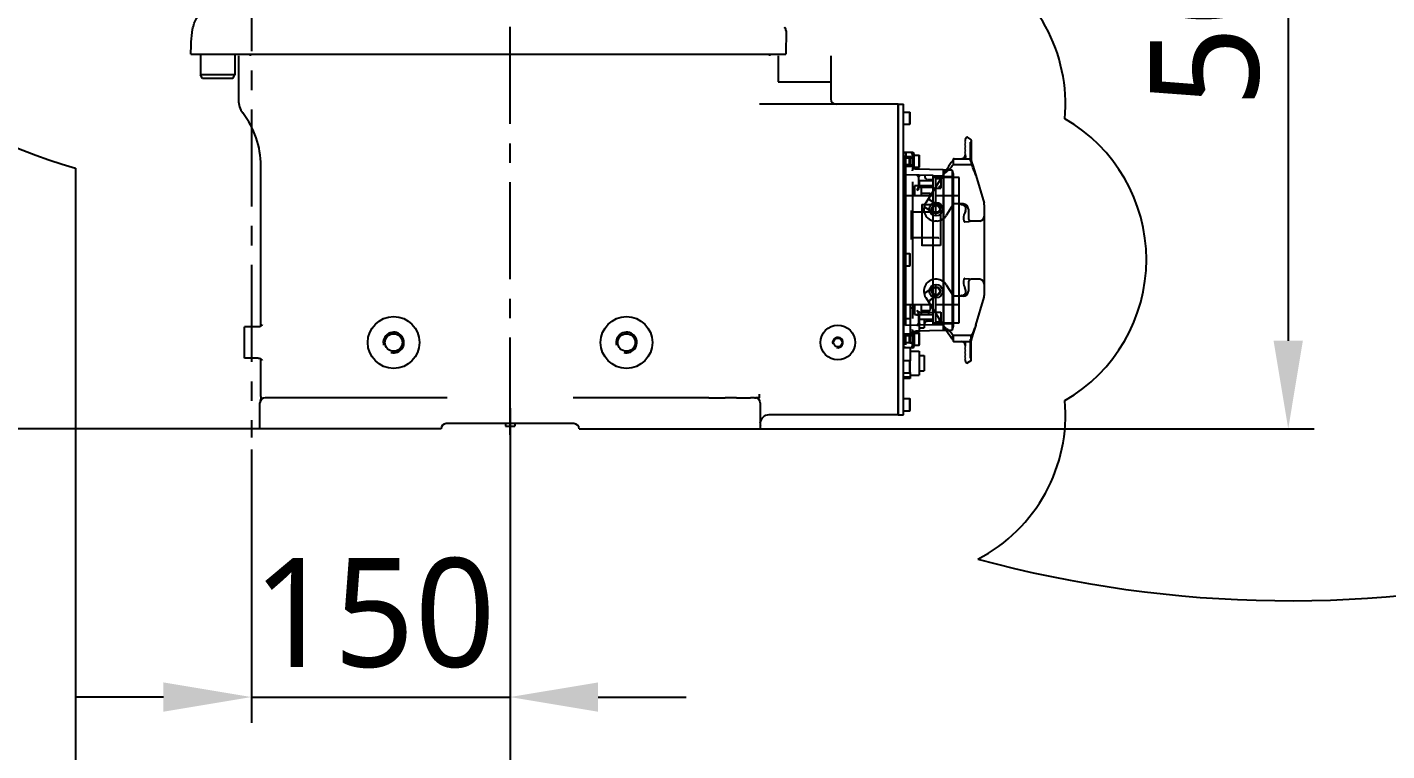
# Model space of a CAD drawing. Header units: millimetres. Extents: x 5828 to 6704, y 123 to 421.
# Drawn here: x 6617.15 to 6643.42, y 307.99 to 321.96 of the extents above; entities that cross this region are included whole.
import ezdxf

# ---------------------------------------------------------------- set-up
doc = ezdxf.new("R2010")
doc.units = ezdxf.units.MM
doc.linetypes.add('BANKLINE1', pattern=[5.5, 4, -1.5])
doc.linetypes.add('CENTER', pattern=[0.6, 0.375, -0.075, 0.075, -0.075])
doc.layers.add('00_COMPONENTS', color=7, linetype='BANKLINE1')
doc.layers.add('外形图', color=7, linetype='Continuous')
doc.styles.add('微软雅黑', font='msyh.ttc', dxfattribs={"height": 2.1})
doc.dimstyles.new('尺寸标注_1_20比例', dxfattribs={"dimtxt": 2.1, "dimasz": 1.7, "dimexe": 0.5, "dimexo": 0.4, "dimgap": 0.5, "dimtad": 1, "dimdec": 1, "dimlfac": 20, "dimdsep": 46, "dimtxsty": '微软雅黑', "dimcen": 0.09, "dimadec": 0, "dimazin": 0, "dimtp": 0.01, "dimtm": 0.01, "dimtfac": 1, "dimtdec": 1, "dimtofl": 0, "dimtmove": 0, "dimatfit": 3, "dimfxl": 1, "dimtolj": 1, "dimarcsym": 0})

# ---------------------------------------------------------------- blocks, each defined once
blk = doc.blocks.new('*D1337')
at = {"layer": 'Defpoints', "color": 0}
for p in [(6631.218, 330.874), (6630.913, 314.208), (6641.52, 314.208)]:
    blk.add_point(p, dxfattribs=at)
at = {"layer": '外形图', "color": 0, "linetype": 'Continuous', "lineweight": -2}
for p, q in [((6631.618, 330.874), (6642.02, 330.874)), ((6641.52, 329.174), (6641.52, 315.908)), ((6631.313, 314.208), (6642.02, 314.208))]:
    blk.add_line(p, q, dxfattribs=at)
at = {"layer": '外形图', "color": 0}
for points in [[(6641.803, 329.174), (6641.237, 329.174), (6641.52, 330.874)], [(6641.237, 315.908), (6641.803, 315.908), (6641.52, 314.208)]]:
    blk.add_solid(points, dxfattribs=at)
at = {"layer": '外形图', "color": 0, "insert": (6638.848, 322.763), "char_height": 2.1, "attachment_point": 2, "rotation": 90, "style": '微软雅黑'}
blk.add_mtext('\\A1;\\A1;500', dxfattribs=at)
blk = doc.blocks.new('*D1341')
at = {"layer": 'Defpoints', "color": 0}
for p in [(6626.482, 314.261), (6621.482, 314.208), (6626.482, 309.027)]:
    blk.add_point(p, dxfattribs=at)
at = {"layer": '外形图', "color": 0, "linetype": 'Continuous', "lineweight": -2}
for p, q in [((6621.482, 313.808), (6621.482, 308.527)), ((6626.482, 313.861), (6626.482, 308.527)), ((6619.782, 309.027), (6618.082, 309.027)), ((6621.482, 309.027), (6626.482, 309.027)), ((6628.182, 309.027), (6629.882, 309.027))]:
    blk.add_line(p, q, dxfattribs=at)
at = {"layer": '外形图', "color": 0}
for points in [[(6619.782, 308.744), (6619.782, 309.31), (6621.482, 309.027)], [(6628.182, 309.31), (6628.182, 308.744), (6626.482, 309.027)]]:
    blk.add_solid(points, dxfattribs=at)
at = {"layer": '外形图', "color": 0, "insert": (6623.855, 311.71), "char_height": 2.1, "attachment_point": 2, "style": '微软雅黑'}
blk.add_mtext('\\A1;\\A1;150', dxfattribs=at)
blk = doc.blocks.new('*D1345')
at = {"layer": '00_COMPONENTS', "color": 0, "linetype": 'ByBlock', "lineweight": -2, "ltscale": 20}
for p, q in [((6577.981, 330.474), (6577.981, 281.709)), ((6626.482, 314.609), (6626.482, 281.709)), ((6624.782, 282.209), (6579.681, 282.209))]:
    blk.add_line(p, q, dxfattribs=at)
at = {"layer": '00_COMPONENTS', "color": 0}
for points in [[(6579.681, 282.493), (6579.681, 281.926), (6577.981, 282.209)], [(6624.782, 281.926), (6624.782, 282.493), (6626.482, 282.209)]]:
    blk.add_solid(points, dxfattribs=at)
at = {"layer": 'Defpoints', "color": 0}
for p in [(6577.981, 330.874), (6626.482, 315.009), (6577.981, 282.209)]:
    blk.add_point(p, dxfattribs=at)
at = {"layer": '00_COMPONENTS', "color": 0, "insert": (6602.231, 283.801), "char_height": 2.1, "attachment_point": 5, "style": '微软雅黑'}
blk.add_mtext('\\A1;\\A1;1455', dxfattribs=at)
blk = doc.blocks.new('*D1346')
at = {"layer": '00_COMPONENTS', "color": 0, "linetype": 'ByBlock', "lineweight": -2, "ltscale": 20}
for p, q in [((6621.249, 314.208), (6566.968, 314.208)), ((6567.468, 312.508), (6567.468, 289.447)), ((6617.202, 287.747), (6566.968, 287.747))]:
    blk.add_line(p, q, dxfattribs=at)
at = {"layer": '00_COMPONENTS', "color": 0}
for points in [[(6567.752, 312.508), (6567.185, 312.508), (6567.468, 314.208)], [(6567.185, 289.447), (6567.752, 289.447), (6567.468, 287.747)]]:
    blk.add_solid(points, dxfattribs=at)
at = {"layer": 'Defpoints', "color": 0}
for p in [(6621.649, 314.208), (6567.468, 287.747), (6617.602, 287.747)]:
    blk.add_point(p, dxfattribs=at)
at = {"layer": '00_COMPONENTS', "color": 0, "insert": (6565.883, 300.977), "char_height": 2.1, "attachment_point": 5, "rotation": 90, "style": '微软雅黑'}
blk.add_mtext('\\A1;\\A1;793.8', dxfattribs=at)
blk = doc.blocks.new('*D1347')
at = {"layer": '00_COMPONENTS', "color": 0, "linetype": 'ByBlock', "lineweight": -2, "ltscale": 20}
for p, q in [((6621.082, 374.376), (6566.968, 374.376)), ((6567.468, 315.908), (6567.468, 372.676)), ((6622.415, 314.208), (6566.968, 314.208))]:
    blk.add_line(p, q, dxfattribs=at)
at = {"layer": '00_COMPONENTS', "color": 0}
for points in [[(6567.752, 372.676), (6567.185, 372.676), (6567.468, 374.376)], [(6567.185, 315.908), (6567.752, 315.908), (6567.468, 314.208)]]:
    blk.add_solid(points, dxfattribs=at)
at = {"layer": 'Defpoints', "color": 0}
for p in [(6567.468, 374.376), (6621.482, 374.376), (6622.815, 314.208)]:
    blk.add_point(p, dxfattribs=at)
at = {"layer": '00_COMPONENTS', "color": 0, "insert": (6565.877, 344.292), "char_height": 2.1, "attachment_point": 5, "rotation": 90, "style": '微软雅黑'}
blk.add_mtext('\\A1;\\A1;1805', dxfattribs=at)

msp = doc.modelspace()

# ---------------------------------------------------------------- linework, layer by layer
at = {"layer": '00_COMPONENTS', "linetype": 'ByBlock', "ltscale": 20}
for p, q in [((6618.0838, 319.2414), (6618.0838, 287.7516)), ((6635.6453, 318.4259), (6635.6453, 316.8894))]:
    msp.add_line(p, q, dxfattribs=at)
for centre, radius, start, end in [((6621.4819, 330.8743), 43.5013, 9, 259), ((6621.4819, 330.8743), 12.1191, 96.25982, 253.7161), ((6641.5649, 334.0552), 23.168, 254.87288, 9), ((6634.0819, 320.4743), 3.1333, 354.85283, 62.3997), ((6635.6453, 317.4743), 3.1333, 299.80379, 60.19621), ((6634.0819, 314.4743), 3.1333, 297.29879, 5.14717)]:
    msp.add_arc(centre, radius, start, end, dxfattribs=at)
at = {"layer": '外形图', "linetype": 'CENTER', "ltscale": 5}
for p, q in [((6621.4819, 353.3743), (6621.4819, 314.041)), ((6626.4819, 314.0943), (6626.4819, 329.9038))]:
    msp.add_line(p, q, dxfattribs=at)
at = {"layer": '外形图', "linetype": 'Continuous'}
for p, q in [((6631.8148, 321.8965), (6631.8124, 321.441)), ((6620.3153, 321.441), (6631.8124, 321.441)), ((6620.4986, 321.441), (6620.4986, 321.041)), ((6621.1653, 321.441), (6621.1653, 321.041)), ((6621.2319, 321.4077), (6621.2319, 320.5529)), ((6621.4653, 321.4077), (6621.4653, 321.441)), ((6631.4986, 321.4077), (6631.4986, 321.441)), ((6631.6624, 321.4077), (6631.6624, 320.9077)), ((6632.6805, 321.4077), (6632.6805, 320.9077)), ((6621.1653, 321.041), (6620.4986, 321.041)), ((6620.5371, 320.9743), (6620.4986, 321.041)), ((6621.1268, 320.9743), (6620.5371, 320.9743)), ((6621.1268, 320.9743), (6621.1653, 321.041)), ((6631.6624, 320.9077), (6632.6805, 320.9077)), ((6632.6819, 320.9077), (6632.6819, 320.5743)), ((6633.9819, 320.4743), (6631.302, 320.4743)), ((6633.9819, 320.4743), (6634.0819, 320.4743)), ((6633.9819, 320.4743), (6633.9819, 314.4743)), ((6633.9819, 314.4743), (6633.9819, 320.4743)), ((6634.0819, 314.4743), (6634.0819, 320.4743)), ((6634.0819, 320.3243), (6634.2103, 320.3243)), ((6634.2103, 320.3243), (6634.2153, 320.3193)), ((6634.2103, 320.091), (6634.2103, 320.3243)), ((6634.2153, 320.096), (6634.2153, 320.3193)), ((6634.0819, 320.091), (6634.2103, 320.091)), ((6634.2103, 320.091), (6634.2153, 320.096)), ((6635.285, 319.768), (6635.2722, 319.754)), ((6635.3005, 319.8315), (6635.2783, 319.7961)), ((6635.2783, 319.7961), (6635.2783, 319.7741)), ((6635.285, 319.768), (6635.2783, 319.7741)), ((6635.3872, 319.797), (6635.3234, 319.8368)), ((6635.395, 319.7828), (6635.395, 319.306)), ((6634.0819, 319.541), (6634.1319, 319.541)), ((6634.1253, 319.5407), (6634.0819, 319.5407)), ((6634.0819, 319.5407), (6634.0819, 315.7747)), ((6634.2586, 319.541), (6634.1253, 319.541)), ((6634.1319, 319.541), (6634.1319, 319.441)), ((6634.2586, 319.5077), (6634.2586, 319.2034)), ((6634.2919, 319.232), (6634.2919, 319.5077)), ((6635.285, 319.7423), (6635.2722, 319.754)), ((6635.285, 319.7423), (6635.2722, 319.7284)), ((6635.285, 319.7166), (6635.2722, 319.7284)), ((6635.285, 319.7166), (6635.2722, 319.7027)), ((6635.285, 319.691), (6635.2722, 319.7027)), ((6635.285, 319.691), (6635.2722, 319.677)), ((6635.285, 319.6653), (6635.2722, 319.677)), ((6635.285, 319.6653), (6635.2722, 319.6514)), ((6635.285, 319.6396), (6635.2722, 319.6514)), ((6635.285, 319.6396), (6635.2722, 319.6257)), ((6635.285, 319.614), (6635.2722, 319.6257)), ((6635.285, 319.614), (6635.2722, 319.6)), ((6635.285, 319.5883), (6635.2722, 319.6)), ((6635.285, 319.5883), (6635.2722, 319.5744)), ((6635.285, 319.5626), (6635.2722, 319.5744)), ((6635.285, 319.5626), (6635.2722, 319.5487)), ((6635.285, 319.537), (6635.2722, 319.5487)), ((6635.285, 319.537), (6635.2722, 319.523)), ((6635.285, 319.5113), (6635.2722, 319.523)), ((6635.285, 319.5113), (6635.2783, 319.504)), ((6635.2783, 319.504), (6635.2783, 319.4893)), ((6635.3753, 319.746), (6635.395, 319.746)), ((6635.3753, 319.746), (6635.3753, 319.3793)), ((6621.6653, 316.1925), (6621.6653, 319.2867)), ((6634.1919, 319.4443), (6634.0819, 319.4443)), ((6634.0819, 319.441), (6634.2586, 319.441)), ((6634.0819, 319.3077), (6634.2586, 319.3077)), ((6634.1919, 319.3043), (6634.0819, 319.3043)), ((6634.1253, 319.4843), (6634.1253, 319.2643)), ((6634.1319, 319.466), (6634.2286, 319.466)), ((6634.1319, 318.7127), (6634.1319, 319.3077)), ((6634.1319, 319.2827), (6634.2286, 319.2827)), ((6634.1919, 319.4443), (6634.1919, 319.3043)), ((6634.1986, 319.436), (6634.1919, 319.436)), ((6634.1986, 319.3127), (6634.1919, 319.3127)), ((6634.1986, 319.436), (6634.2103, 319.446)), ((6634.1986, 319.436), (6634.1986, 319.3127)), ((6634.1986, 319.3127), (6634.2103, 319.3027)), ((6634.2103, 319.4493), (6634.2586, 319.4493)), ((6634.2103, 319.4493), (6634.2103, 319.2993)), ((6634.2103, 319.2993), (6634.2586, 319.2993)), ((6634.2286, 319.466), (6634.2319, 319.4627)), ((6634.2286, 319.441), (6634.2286, 319.466)), ((6634.2286, 319.3077), (6634.2286, 319.2827)), ((6634.2286, 319.2827), (6634.2319, 319.286)), ((6634.2319, 319.441), (6634.2319, 319.4627)), ((6634.2319, 319.3077), (6634.2319, 319.286)), ((6634.2586, 319.491), (6634.3869, 319.491)), ((6634.2586, 319.2577), (6634.2586, 319.491)), ((6634.2586, 319.2577), (6634.3869, 319.2577)), ((6634.3869, 319.491), (6634.3919, 319.486)), ((6634.3869, 319.2577), (6634.3869, 319.491)), ((6634.3869, 319.2577), (6634.3919, 319.2627)), ((6634.3919, 319.2627), (6634.3919, 319.486)), ((6635.0188, 319.363), (6635.0086, 319.3479)), ((6635.045, 319.4061), (6635.045, 319.306)), ((6635.395, 319.306), (6635.045, 319.306)), ((6635.0616, 319.4227), (6635.3784, 319.4227)), ((6635.2143, 319.4227), (6635.2117, 319.4227)), ((6635.2783, 319.4893), (6635.278, 319.4847)), ((6635.2783, 319.4893), (6635.2783, 319.4227)), ((6635.3753, 319.3793), (6635.395, 319.3793)), ((6635.4, 319.3923), (6635.3977, 319.4001)), ((6635.4199, 319.3251), (6635.4, 319.3923)), ((6635.43, 319.2913), (6635.4199, 319.3251)), ((6635.4796, 319.1275), (6635.43, 319.2913)), ((6634.1253, 319.041), (6634.0819, 319.041)), ((6634.6603, 319.0977), (6634.1253, 319.1117)), ((6634.1253, 319.1117), (6634.1253, 316.2037)), ((6634.2593, 319.1885), (6634.2586, 319.2034)), ((6634.8503, 319.2093), (6634.3235, 319.2231)), ((6634.3492, 319.1052), (6634.3428, 319.106)), ((6634.3714, 319.0882), (6634.3671, 319.0945)), ((6634.3742, 319.0808), (6634.3714, 319.0882)), ((6634.3753, 319.0727), (6634.3742, 319.0808)), ((6634.3753, 319.0724), (6634.3753, 318.8814)), ((6634.3753, 318.9993), (6634.3919, 318.9993)), ((6634.6603, 318.9993), (6634.3919, 318.9993)), ((6634.3919, 318.8993), (6634.3919, 318.9993)), ((6634.4969, 319.1019), (6634.4969, 319.0773)), ((6634.8565, 319.121), (6634.514, 318.573)), ((6634.5456, 319.0273), (6634.6603, 319.0243)), ((6634.6603, 319.0943), (6634.8503, 319.0977)), ((6634.6603, 319.0627), (6634.6603, 319.0977)), ((6635.1603, 319.0627), (6634.6603, 319.0627)), ((6634.6603, 318.7127), (6634.6603, 319.0627)), ((6634.7003, 319.0627), (6634.7003, 318.3115)), ((6634.7003, 319.041), (6634.8086, 319.041)), ((6634.8086, 319.041), (6634.8086, 318.8577)), ((6634.8503, 319.2093), (6634.8503, 316.106)), ((6634.8586, 319.166), (6634.8503, 319.166)), ((6634.8586, 319.1227), (6634.8503, 319.1227)), ((6634.8815, 319.1594), (6634.8565, 319.121)), ((6634.8565, 319.121), (6634.8706, 319.1122)), ((6635.0283, 319.2043), (6634.8586, 319.2043)), ((6634.8586, 319.2043), (6634.8586, 316.111)), ((6635.0283, 319.0743), (6634.8586, 319.0743)), ((6634.8991, 319.1862), (6634.8815, 319.1594)), ((6634.9162, 319.2119), (6634.8991, 319.1862)), ((6634.9328, 319.2365), (6634.9162, 319.2119)), ((6635.0283, 319.2043), (6635.0283, 316.111)), ((6635.0453, 319.1393), (6635.0453, 316.176)), ((6635.1603, 316.2527), (6635.1603, 319.0627)), ((6635.4815, 319.121), (6635.4655, 319.1162)), ((6635.4815, 319.121), (6635.4796, 319.1275)), ((6635.4815, 319.1209), (6635.4858, 319.106)), ((6635.4858, 319.106), (6635.6414, 318.5634)), ((6634.2586, 318.9748), (6634.2586, 316.3405)), ((6634.6603, 318.8993), (6634.3003, 318.8993)), ((6634.3003, 318.8993), (6634.3003, 318.7127)), ((6634.3764, 318.8759), (6634.3753, 318.8815)), ((6634.3915, 318.8672), (6634.3833, 318.8696)), ((6634.6603, 318.8602), (6634.3915, 318.8672)), ((6634.4236, 318.8993), (6634.4236, 318.7127)), ((6634.4236, 318.7593), (6634.6003, 318.7593)), ((6634.6003, 318.7127), (6634.6003, 318.7593)), ((6634.7003, 318.8577), (6634.8086, 318.8577)), ((6634.7719, 318.8946), (6634.8086, 318.8946)), ((6634.7719, 318.8946), (6634.7719, 318.8758)), ((6634.8086, 318.8758), (6634.7719, 318.8758)), ((6634.0819, 318.7127), (6634.6603, 318.7127)), ((6634.4363, 318.5393), (6634.4363, 317.7427)), ((6634.7986, 318.534), (6634.4363, 318.534)), ((6634.6669, 318.3773), (6634.4826, 318.4924)), ((6634.5768, 318.6733), (6634.5874, 318.6274)), ((6634.757, 318.5214), (6634.5874, 318.6274)), ((6634.6603, 316.6027), (6634.6603, 318.7127)), ((6634.7003, 318.7118), (6635.1603, 318.7118)), ((6634.7986, 318.534), (6634.7986, 317.748)), ((6635.0496, 318.5493), (6634.9098, 318.3257)), ((6635.0471, 318.5541), (6635.0489, 318.5506)), ((6635.0496, 318.5493), (6635.0489, 318.5507)), ((6635.2386, 318.5493), (6635.0496, 318.5493)), ((6635.1951, 318.5493), (6635.1952, 318.5334)), ((6635.2085, 318.5334), (6635.1952, 318.5334)), ((6635.6453, 318.5358), (6635.6453, 318.316)), ((6634.1253, 318.357), (6634.1253, 318.2928)), ((6634.2386, 317.861), (6634.2386, 318.421)), ((6634.7619, 318.3893), (6634.2386, 318.3893)), ((6634.7356, 318.2172), (6634.6883, 318.2172)), ((6635.2535, 318.2194), (6635.2545, 318.2158)), ((6635.2538, 318.2194), (6635.2542, 318.2162)), ((6635.2842, 318.4149), (6635.2672, 318.3785)), ((6635.2728, 318.2036), (6635.3511, 318.2142)), ((6635.3386, 318.4493), (6635.3386, 318.2827)), ((6635.5607, 318.2172), (6635.3926, 318.2172)), ((6634.1253, 318.001), (6634.1253, 317.9156)), ((6634.7619, 317.8927), (6634.2386, 317.8927)), ((6634.7986, 317.748), (6634.4363, 317.748)), ((6634.0819, 317.591), (6634.2103, 317.591)), ((6634.2103, 317.591), (6634.2153, 317.586)), ((6634.2103, 317.3577), (6634.2103, 317.591)), ((6634.2153, 317.3627), (6634.2153, 317.586)), ((6634.0819, 317.3577), (6634.2103, 317.3577)), ((6634.2103, 317.3577), (6634.2153, 317.3627)), ((6634.6669, 316.9381), (6634.4826, 316.8229)), ((6634.7356, 317.0981), (6634.6883, 317.0981)), ((6634.6887, 317.0933), (6634.6885, 317.0969)), ((6634.6891, 317.0815), (6634.6889, 317.0879)), ((6634.7003, 317.0038), (6634.7003, 316.2527)), ((6634.7352, 317.0933), (6634.7355, 317.0969)), ((6634.7355, 317.0969), (6634.7356, 317.0981)), ((6634.9098, 316.9897), (6635.0496, 316.766)), ((6635.2545, 317.0995), (6635.2535, 317.0959)), ((6635.2538, 317.0959), (6635.2542, 317.0991)), ((6635.2842, 316.9004), (6635.2672, 316.9369)), ((6635.2728, 317.1117), (6635.3511, 317.1012)), ((6635.3386, 317.0327), (6635.3386, 316.866)), ((6635.5607, 317.0981), (6635.3926, 317.0981)), ((6635.5598, 317.0879), (6635.5594, 317.0815)), ((6635.6453, 316.9993), (6635.6453, 316.7795)), ((6634.514, 316.7424), (6634.8565, 316.1944)), ((6634.5874, 316.6879), (6634.5768, 316.642)), ((6634.757, 316.7939), (6634.5874, 316.6879)), ((6635.0489, 316.7647), (6635.0471, 316.7613)), ((6635.0489, 316.7647), (6635.0496, 316.766)), ((6635.2386, 316.766), (6635.0496, 316.766)), ((6635.1952, 316.782), (6635.1951, 316.766)), ((6635.2085, 316.782), (6635.1952, 316.782)), ((6635.4858, 316.2093), (6635.6414, 316.752)), ((6634.6603, 316.6027), (6634.0819, 316.6027)), ((6634.2153, 316.6027), (6634.2153, 316.012)), ((6634.2153, 316.541), (6634.3003, 316.541)), ((6634.3003, 316.6027), (6634.3003, 316.416)), ((6634.3003, 316.416), (6634.6603, 316.416)), ((6634.3336, 316.416), (6634.3336, 316.4027)), ((6634.3919, 316.4027), (6634.3336, 316.4027)), ((6634.3568, 316.4027), (6634.3568, 316.416)), ((6634.3753, 316.4315), (6634.3774, 316.4397)), ((6634.3753, 316.4339), (6634.3764, 316.4394)), ((6634.3753, 316.4339), (6634.3753, 316.2429)), ((6634.3804, 316.416), (6634.3804, 316.4027)), ((6634.3869, 316.4027), (6634.3869, 316.0743)), ((6634.6603, 316.4552), (6634.3915, 316.4481)), ((6634.3919, 316.316), (6634.3919, 316.416)), ((6634.4236, 316.6027), (6634.4236, 316.416)), ((6634.4236, 316.4893), (6634.6003, 316.4893)), ((6634.5669, 316.4893), (6634.5669, 316.416)), ((6634.6003, 316.6027), (6634.6003, 316.4893)), ((6634.6603, 316.2527), (6634.6603, 316.6027)), ((6635.1603, 316.6035), (6634.7003, 316.6035)), ((6634.7003, 316.4577), (6634.8086, 316.4577)), ((6634.8086, 316.4577), (6634.8086, 316.2743)), ((6621.6107, 316.1743), (6621.3486, 316.1743)), ((6621.3486, 315.5743), (6621.3486, 316.1743)), ((6634.2153, 316.3341), (6634.0819, 316.3341)), ((6634.1253, 316.2743), (6634.0819, 316.2743)), ((6634.6603, 316.2177), (6634.1253, 316.2037)), ((6634.2586, 316.112), (6634.2593, 316.1269)), ((6634.2586, 316.112), (6634.2586, 315.8077)), ((6634.8503, 316.106), (6634.3235, 316.0922)), ((6634.3616, 316.2158), (6634.367, 316.2207)), ((6634.3711, 316.2266), (6634.3669, 316.2206)), ((6634.367, 316.2207), (6634.3713, 316.227)), ((6634.3713, 316.227), (6634.3742, 316.2344)), ((6634.3742, 316.2344), (6634.3753, 316.2427)), ((6634.3753, 316.316), (6634.3919, 316.316)), ((6634.3869, 316.1577), (6634.4869, 316.1577)), ((6634.6603, 316.316), (6634.3919, 316.316)), ((6634.4869, 316.316), (6634.4869, 316.1577)), ((6634.4969, 316.2134), (6634.4969, 316.238)), ((6634.5456, 316.288), (6634.6603, 316.291)), ((6634.6603, 316.2527), (6635.1603, 316.2527)), ((6634.6603, 316.2177), (6634.6603, 316.2527)), ((6634.6603, 316.221), (6634.8503, 316.2177)), ((6634.7003, 316.2743), (6634.8086, 316.2743)), ((6634.7719, 316.3113), (6634.8086, 316.3113)), ((6634.7719, 316.3113), (6634.7719, 316.2924)), ((6634.8086, 316.2924), (6634.7719, 316.2924)), ((6634.8586, 316.1927), (6634.8503, 316.1927)), ((6634.8586, 316.1493), (6634.8503, 316.1493)), ((6634.8565, 316.1944), (6634.8706, 316.2032)), ((6634.8565, 316.1944), (6634.8712, 316.1716)), ((6634.8586, 316.241), (6635.0283, 316.241)), ((6634.8586, 316.111), (6635.0283, 316.111)), ((6634.8712, 316.1716), (6634.8942, 316.1365)), ((6634.8942, 316.1365), (6634.9092, 316.114)), ((6634.9092, 316.114), (6634.9237, 316.0923)), ((6634.9237, 316.0923), (6635.0084, 315.9678)), ((6635.4398, 316.0565), (6635.4796, 316.1879)), ((6635.4815, 316.1944), (6635.4655, 316.1991)), ((6635.4795, 316.1879), (6635.4815, 316.1944)), ((6635.4858, 316.2093), (6635.4815, 316.1944)), ((6634.2153, 316.0385), (6634.0819, 316.0385)), ((6634.2153, 316.012), (6634.0819, 316.012)), ((6634.1919, 316.011), (6634.0819, 316.011)), ((6634.0819, 316.0077), (6634.2586, 316.0077)), ((6634.0819, 315.8743), (6634.2586, 315.8743)), ((6634.1919, 315.871), (6634.0819, 315.871)), ((6634.1253, 316.051), (6634.1253, 315.831)), ((6634.1919, 316.011), (6634.1919, 315.871)), ((6634.1986, 316.0027), (6634.1919, 316.0027)), ((6634.1986, 315.8793), (6634.1919, 315.8793)), ((6634.1986, 316.0027), (6634.2103, 316.0127)), ((6634.1986, 316.0027), (6634.1986, 315.8793)), ((6634.1986, 315.8793), (6634.2103, 315.8693)), ((6634.2103, 316.016), (6634.2586, 316.016)), ((6634.2103, 316.016), (6634.2103, 315.866)), ((6634.2103, 315.866), (6634.2586, 315.866)), ((6634.2153, 316.0743), (6634.3869, 316.0743)), ((6634.2586, 316.0577), (6634.3869, 316.0577)), ((6634.2586, 315.8243), (6634.2586, 316.0577)), ((6634.2586, 316.0256), (6634.2606, 316.0419)), ((6634.2586, 315.8243), (6634.3869, 315.8243)), ((6634.2919, 316.0777), (6634.2786, 316.0777)), ((6634.2786, 316.0777), (6634.2786, 315.9616)), ((6634.2919, 316.0422), (6634.2786, 316.0422)), ((6634.2919, 316.0394), (6634.2786, 316.0394)), ((6634.2919, 316.0369), (6634.2786, 316.0369)), ((6634.2919, 316.0353), (6634.2786, 316.0353)), ((6634.2919, 316.0331), (6634.2786, 316.0331)), ((6634.2919, 316.0313), (6634.2786, 316.0313)), ((6634.2919, 316.028), (6634.2786, 316.028)), ((6634.2919, 316.0254), (6634.2786, 316.0254)), ((6634.2919, 316.0225), (6634.2786, 316.0225)), ((6634.2919, 316.0094), (6634.2786, 316.0094)), ((6634.2919, 315.9995), (6634.2786, 315.9995)), ((6634.2919, 315.9735), (6634.2786, 315.9735)), ((6634.2919, 315.962), (6634.2786, 315.962)), ((6634.2919, 315.9617), (6634.2786, 315.9617)), ((6634.2786, 315.9616), (6634.2786, 315.9424)), ((6634.2919, 315.9614), (6634.2786, 315.9614)), ((6634.2919, 315.9607), (6634.2786, 315.9607)), ((6634.2919, 315.9541), (6634.2786, 315.9541)), ((6634.2786, 315.9536), (6634.2919, 315.9536)), ((6634.2786, 315.9524), (6634.2919, 315.9524)), ((6634.2786, 315.9516), (6634.2919, 315.9516)), ((6634.2786, 315.951), (6634.2919, 315.951)), ((6634.2786, 315.9499), (6634.2919, 315.9499)), ((6634.2786, 315.9494), (6634.2919, 315.9494)), ((6634.2786, 315.947), (6634.2919, 315.947)), ((6634.2786, 315.9465), (6634.2919, 315.9465)), ((6634.2786, 315.9431), (6634.2919, 315.9431)), ((6634.2919, 315.9424), (6634.2786, 315.9424)), ((6634.2786, 315.9424), (6634.2786, 315.811)), ((6634.2786, 315.9415), (6634.2919, 315.9415)), ((6634.2919, 315.9411), (6634.2786, 315.9411)), ((6634.2786, 315.9405), (6634.2919, 315.9405)), ((6634.2786, 315.9363), (6634.2919, 315.9363)), ((6634.2786, 315.934), (6634.2919, 315.934)), ((6634.2786, 315.9303), (6634.2919, 315.9303)), ((6634.2786, 315.9286), (6634.2919, 315.9286)), ((6634.2786, 315.9279), (6634.2919, 315.9279)), ((6634.2786, 315.9172), (6634.2919, 315.9172)), ((6634.2786, 315.8911), (6634.2919, 315.8911)), ((6634.2786, 315.8812), (6634.2919, 315.8812)), ((6634.2786, 315.8482), (6634.2919, 315.8482)), ((6634.2919, 316.0833), (6634.2919, 315.9617)), ((6634.2919, 315.9617), (6634.2919, 315.9424)), ((6634.2919, 315.9424), (6634.2919, 315.8077)), ((6634.3869, 316.0577), (6634.3919, 316.0527)), ((6634.3869, 315.8243), (6634.3869, 316.0577)), ((6634.3869, 315.8243), (6634.3919, 315.8293)), ((6634.3919, 315.8293), (6634.3919, 316.0527)), ((6635.045, 316.0039), (6635.0333, 316.0018)), ((6635.0333, 316.0018), (6635.0333, 315.9185)), ((6635.0333, 315.9933), (6635.045, 315.9962)), ((6635.045, 315.9914), (6635.0333, 315.9935)), ((6635.0333, 315.9893), (6635.045, 315.9873)), ((6635.0333, 315.9874), (6635.045, 315.9875)), ((6635.0333, 315.9847), (6635.045, 315.9861)), ((6635.045, 315.9854), (6635.0333, 315.986)), ((6635.04, 315.9768), (6635.0333, 315.9792)), ((6635.0333, 315.9768), (6635.045, 315.9789)), ((6635.045, 315.9664), (6635.0333, 315.9685)), ((6635.045, 315.9622), (6635.0333, 315.9601)), ((6635.0333, 315.9555), (6635.045, 315.9553)), ((6635.045, 315.9539), (6635.0333, 315.9518)), ((6635.045, 315.9498), (6635.0333, 315.9518)), ((6635.0333, 315.9435), (6635.045, 315.9414)), ((6635.0333, 315.9268), (6635.045, 315.9289)), ((6635.0333, 315.9185), (6635.045, 315.9164)), ((6635.395, 316.0093), (6635.045, 316.0093)), ((6635.045, 316.0093), (6635.045, 315.9093)), ((6635.0616, 315.8927), (6635.3784, 315.8927)), ((6635.2116, 315.8927), (6635.2133, 315.8926)), ((6635.2746, 315.8467), (6635.2764, 315.84)), ((6635.278, 315.8306), (6635.2783, 315.826)), ((6635.2783, 315.826), (6635.2783, 315.8927)), ((6635.2783, 315.826), (6635.2783, 315.8113)), ((6635.3753, 315.936), (6635.395, 315.936)), ((6635.3753, 315.936), (6635.3753, 315.5693)), ((6635.395, 315.5325), (6635.395, 316.0093)), ((6635.3961, 315.9097), (6635.398, 315.9163)), ((6635.398, 315.9163), (6635.4009, 315.9262)), ((6635.4009, 315.9262), (6635.4398, 316.0565)), ((6621.6107, 315.5743), (6621.3486, 315.5743)), ((6621.6107, 315.5743), (6621.6399, 315.5697)), ((6634.1253, 315.7747), (6634.0819, 315.7747)), ((6634.2153, 315.77), (6634.0819, 315.77)), ((6634.2586, 315.7743), (6634.1253, 315.7743)), ((6634.2153, 315.77), (6634.2153, 315.5193)), ((6634.2153, 315.7077), (6634.3869, 315.7077)), ((6634.2786, 315.811), (6634.2919, 315.811)), ((6634.3869, 315.7077), (6634.3869, 315.241)), ((6634.3869, 315.6243), (6634.4869, 315.6243)), ((6634.4869, 315.6243), (6634.4869, 315.3243)), ((6635.285, 315.8041), (6635.2722, 315.7923)), ((6635.285, 315.7784), (6635.2722, 315.7923)), ((6635.285, 315.7784), (6635.2722, 315.7666)), ((6635.285, 315.7527), (6635.2722, 315.7666)), ((6635.285, 315.7527), (6635.2722, 315.741)), ((6635.285, 315.7271), (6635.2722, 315.741)), ((6635.285, 315.7271), (6635.2722, 315.7153)), ((6635.285, 315.7014), (6635.2722, 315.7153)), ((6635.285, 315.7014), (6635.2722, 315.6896)), ((6635.285, 315.6757), (6635.2722, 315.6896)), ((6635.285, 315.6757), (6635.2722, 315.664)), ((6635.285, 315.6501), (6635.2722, 315.664)), ((6635.285, 315.6501), (6635.2722, 315.6383)), ((6635.285, 315.6244), (6635.2722, 315.6383)), ((6635.285, 315.6244), (6635.2722, 315.6126)), ((6635.285, 315.5987), (6635.2722, 315.6126)), ((6635.285, 315.5987), (6635.2722, 315.587)), ((6635.285, 315.5731), (6635.2722, 315.587)), ((6635.285, 315.5731), (6635.2722, 315.5613)), ((6635.285, 315.8041), (6635.2783, 315.8113)), ((6635.3753, 315.5693), (6635.395, 315.5693)), ((6621.6653, 314.8329), (6621.6653, 315.5562)), ((6634.0819, 315.5243), (6634.2103, 315.5243)), ((6634.2103, 315.5243), (6634.2153, 315.5193)), ((6634.2103, 315.291), (6634.2103, 315.5243)), ((6634.2153, 315.296), (6634.2153, 315.5193)), ((6634.3869, 315.3243), (6634.4869, 315.3243)), ((6635.285, 315.5474), (6635.2722, 315.5613)), ((6635.285, 315.5474), (6635.2783, 315.5413)), ((6635.2783, 315.5413), (6635.2783, 315.5193)), ((6635.2783, 315.5193), (6635.3005, 315.4838)), ((6635.3872, 315.5184), (6635.3234, 315.4785)), ((6634.0819, 315.291), (6634.2103, 315.291)), ((6634.2153, 315.2051), (6634.0819, 315.2051)), ((6634.2153, 315.1787), (6634.0819, 315.1787)), ((6634.2103, 315.291), (6634.2153, 315.296)), ((6634.2153, 315.296), (6634.2153, 315.1787)), ((6634.2153, 315.241), (6634.3869, 315.241)), ((6621.6653, 314.8329), (6621.6643, 314.8053)), ((6625.2645, 314.8077), (6621.7486, 314.8077)), ((6630.3247, 314.8077), (6627.6993, 314.8077)), ((6630.3247, 314.8077), (6630.6379, 314.8077)), ((6630.8587, 314.8077), (6630.6379, 314.8077)), ((6630.8587, 314.8077), (6631.1304, 314.8077)), ((6631.2043, 314.8077), (6631.1304, 314.8077)), ((6631.2043, 314.8077), (6631.2316, 314.8077)), ((6631.3039, 314.8077), (6631.2316, 314.8077)), ((6631.3039, 314.8077), (6631.3039, 314.8784)), ((6634.0819, 314.791), (6634.2103, 314.791)), ((6634.2103, 314.791), (6634.2153, 314.786)), ((6634.2103, 314.5577), (6634.2103, 314.791)), ((6634.2153, 314.5627), (6634.2153, 314.786)), ((6621.6486, 314.2077), (6621.6486, 314.7077)), ((6631.3153, 314.7077), (6631.3153, 314.2077)), ((6634.0819, 314.5577), (6634.2103, 314.5577)), ((6634.2103, 314.5577), (6634.2153, 314.5627)), ((6627.7153, 314.3077), (6625.2486, 314.3077)), ((6626.3903, 314.3077), (6626.3903, 314.261)), ((6626.3903, 314.261), (6626.5736, 314.261)), ((6626.3903, 314.261), (6626.3936, 314.2577)), ((6626.3936, 314.2577), (6626.5703, 314.2577)), ((6626.5736, 314.261), (6626.5703, 314.2577)), ((6626.5736, 314.3077), (6626.5736, 314.261)), ((6631.3173, 314.3238), (6631.3284, 314.3726)), ((6633.9819, 314.4743), (6631.4819, 314.4743)), ((6633.9819, 314.4743), (6634.0819, 314.4743)), ((6625.1486, 314.2077), (6621.6486, 314.2077)), ((6627.8153, 314.2077), (6631.3153, 314.2077))]:
    msp.add_line(p, q, dxfattribs=at)
for points in [[(6635.395, 319.7828), (6635.3929, 319.7909), (6635.3872, 319.797)], [(6634.3235, 319.2231), (6634.311, 319.2247), (6634.2984, 319.2288), (6634.2862, 319.2358), (6634.2753, 319.2456), (6634.2666, 319.2582), (6634.2607, 319.2731), (6634.2586, 319.2898)], [(6635.0086, 319.3479), (6634.9564, 319.2711), (6634.9328, 319.2365)], [(6635.045, 319.4084), (6635.045, 319.4079), (6635.0448, 319.4074), (6635.0446, 319.4065), (6635.0441, 319.4051), (6635.0432, 319.403), (6635.0419, 319.4002), (6635.04, 319.3967), (6635.0376, 319.3925), (6635.0347, 319.3877), (6635.0313, 319.3823), (6635.0275, 319.3764), (6635.0233, 319.3699), (6635.0188, 319.363)], [(6635.0616, 319.4227), (6635.0531, 319.4204), (6635.0474, 319.4147), (6635.0454, 319.4101), (6635.045, 319.4084)], [(6635.2781, 319.4858), (6635.277, 319.4782), (6635.2751, 319.4702), (6635.2721, 319.4621), (6635.2679, 319.4542), (6635.2628, 319.4469), (6635.2569, 319.4407), (6635.2508, 319.4355), (6635.2444, 319.4314), (6635.238, 319.4282), (6635.2315, 319.4258), (6635.2252, 319.4241), (6635.2192, 319.4231), (6635.2142, 319.4227)], [(6635.278, 319.4847), (6635.2768, 319.4772), (6635.2749, 319.4695), (6635.2721, 319.4621), (6635.2684, 319.455), (6635.264, 319.4484), (6635.2589, 319.4426), (6635.2535, 319.4376), (6635.2478, 319.4335), (6635.242, 319.4301), (6635.2361, 319.4274), (6635.2302, 319.4254), (6635.2245, 319.424), (6635.219, 319.4231)], [(6635.3951, 319.4092), (6635.3946, 319.4108), (6635.3936, 319.4132), (6635.3907, 319.4173), (6635.3851, 319.4213), (6635.3784, 319.4227)], [(6635.3977, 319.4001), (6635.3956, 319.4075), (6635.3951, 319.4092)], [(6634.344, 319.1059), (6634.3505, 319.1049), (6634.3564, 319.1027), (6634.3619, 319.0993)], [(6634.3671, 319.0945), (6634.3617, 319.0995), (6634.3556, 319.103), (6634.3492, 319.1052)], [(6634.367, 319.0947), (6634.3712, 319.0886), (6634.3741, 319.0812), (6634.3753, 319.0727)], [(6634.367, 319.0947), (6634.3712, 319.0886), (6634.3741, 319.0812)], [(6634.3833, 318.8696), (6634.3774, 318.8757), (6634.3753, 318.8839)], [(6634.3753, 318.8839), (6634.3768, 318.8769), (6634.3807, 318.8715), (6634.3859, 318.8683), (6634.3915, 318.8672)], [(6634.3764, 318.8759), (6634.3755, 318.8788), (6634.3753, 318.8812)], [(6634.3767, 318.877), (6634.3806, 318.8716), (6634.3859, 318.8683)], [(6635.0471, 318.5541), (6635.0439, 318.5595), (6635.0403, 318.566)], [(6635.2542, 318.2162), (6635.2571, 318.2104), (6635.2614, 318.2063), (6635.2668, 318.2039), (6635.2728, 318.2036)], [(6635.3926, 318.2172), (6635.393, 318.2184), (6635.3935, 318.222)], [(6635.3944, 318.2339), (6635.3939, 318.2274), (6635.3935, 318.222), (6635.393, 318.2184)], [(6635.5594, 318.2339), (6635.5598, 318.2275), (6635.5601, 318.222), (6635.5604, 318.2185), (6635.5607, 318.2172)], [(6635.5601, 318.2221), (6635.5598, 318.2275), (6635.5594, 318.2339)], [(6634.6891, 317.0815), (6634.6889, 317.0878), (6634.6887, 317.0933), (6634.6885, 317.0969), (6634.6883, 317.0981)], [(6634.7347, 317.0815), (6634.735, 317.0878), (6634.7352, 317.0933)], [(6635.2542, 317.0991), (6635.2571, 317.105), (6635.2614, 317.1091), (6635.2668, 317.1114), (6635.2728, 317.1117)], [(6635.3935, 317.0933), (6635.393, 317.0969), (6635.3926, 317.0981)], [(6635.3935, 317.0933), (6635.3939, 317.0879), (6635.3944, 317.0815)], [(6635.5594, 317.0815), (6635.5598, 317.0879), (6635.5601, 317.0933)], [(6635.5607, 317.0981), (6635.5604, 317.0969), (6635.5601, 317.0933)], [(6635.0403, 316.7493), (6635.0438, 316.7557), (6635.0471, 316.7613)], [(6634.3915, 316.4481), (6634.3859, 316.447), (6634.3807, 316.4438), (6634.3768, 316.4384), (6634.3753, 316.4315)], [(6634.3753, 316.4339), (6634.3755, 316.4363), (6634.3764, 316.4394)], [(6634.3774, 316.4397), (6634.3833, 316.4458), (6634.3915, 316.4481)], [(6621.6902, 316.2216), (6621.6901, 316.2215), (6621.6844, 316.2113), (6621.6675, 316.1937), (6621.6394, 316.1788), (6621.6107, 316.1743)], [(6634.2858, 316.0792), (6634.2979, 316.0864), (6634.3107, 316.0906), (6634.3235, 316.0922)], [(6634.3428, 316.2094), (6634.3492, 316.2102), (6634.3556, 316.2123), (6634.3616, 316.2158)], [(6634.3618, 316.2159), (6634.3564, 316.2126), (6634.3505, 316.2105), (6634.344, 316.2094)], [(6634.3753, 316.2427), (6634.3741, 316.234), (6634.3711, 316.2266)], [(6634.2606, 316.0419), (6634.2663, 316.0567), (6634.2749, 316.0693), (6634.2858, 316.0792)], [(6635.0084, 315.9678), (6635.0172, 315.9546), (6635.0213, 315.9485), (6635.0251, 315.9428), (6635.0286, 315.9374), (6635.0317, 315.9324), (6635.0346, 315.9278), (6635.0372, 315.9236), (6635.0393, 315.9199), (6635.0411, 315.9166), (6635.0425, 315.9139), (6635.0435, 315.9117), (6635.0442, 315.9101), (6635.0446, 315.9089), (6635.0448, 315.9081), (6635.0449, 315.9076), (6635.045, 315.9073), (6635.0451, 315.9068)], [(6635.04, 315.9768), (6635.0417, 315.9763), (6635.0433, 315.9758), (6635.045, 315.9754)], [(6635.0451, 315.9068), (6635.0455, 315.905), (6635.0475, 315.9003), (6635.0533, 315.8949), (6635.0616, 315.8927)], [(6635.0454, 315.9051), (6635.0475, 315.9005), (6635.0531, 315.895), (6635.0614, 315.8927)], [(6635.2135, 315.8926), (6635.2179, 315.8923), (6635.2239, 315.8915), (6635.2302, 315.8899), (6635.2368, 315.8876), (6635.2434, 315.8845), (6635.2499, 315.8804), (6635.2562, 315.8753), (6635.2622, 315.8691), (6635.2676, 315.8618), (6635.2719, 315.8537), (6635.275, 315.8454), (6635.277, 315.8372), (6635.2781, 315.8295)], [(6635.2173, 315.8924), (6635.2217, 315.8919), (6635.2262, 315.891), (6635.231, 315.8897)], [(6635.2358, 315.888), (6635.2406, 315.8859), (6635.2453, 315.8834), (6635.2499, 315.8805), (6635.2543, 315.877), (6635.2585, 315.8732), (6635.2625, 315.8688), (6635.2661, 315.864), (6635.2694, 315.8587), (6635.2722, 315.8529)], [(6635.2764, 315.84), (6635.2774, 315.8353), (6635.278, 315.8306)], [(6635.3784, 315.8927), (6635.3845, 315.8938), (6635.3898, 315.8971), (6635.393, 315.9011), (6635.3943, 315.9037)], [(6635.3943, 315.9037), (6635.3948, 315.9053), (6635.3953, 315.9067)], [(6635.3953, 315.9067), (6635.3957, 315.9081), (6635.3961, 315.9097)], [(6621.6398, 315.5697), (6621.6676, 315.555), (6621.6841, 315.5377), (6621.6893, 315.5291)], [(6635.3872, 315.5184), (6635.3929, 315.5244), (6635.395, 315.5325)], [(6621.6643, 314.8053), (6621.6593, 314.7662), (6621.6521, 314.7338)], [(6631.318, 314.2309), (6631.3193, 314.2372), (6631.3187, 314.2742)]]:
    msp.add_lwpolyline(points, dxfattribs=at)
for centre, radius in [((6634.7119, 318.4493), 0.085), ((6634.7119, 318.4493), 0.08), ((6634.7119, 318.4493), 0.0733), ((6634.7119, 316.866), 0.085), ((6634.7119, 316.866), 0.08), ((6634.7119, 316.866), 0.0733), ((6624.2319, 315.8743), 0.5), ((6628.7319, 315.8743), 0.5), ((6632.8153, 315.8743), 0.3333), ((6624.2319, 315.8743), 0.17), ((6628.7319, 315.8743), 0.17), ((6632.8153, 315.8743), 0.0833)]:
    msp.add_circle(centre, radius, dxfattribs=at)
for centre, radius, start, end in [((6631.7143, 321.8961), 0.1007, 34.33002, 41.84894), ((6632.7819, 320.5743), 0.1, 180, 270), ((6621.6319, 320.5529), 0.4, 180, 217.78433), ((6619.9986, 319.2867), 1.6667, 0, 37.78433), ((6635.3146, 319.8227), 0.0167, 58, 148), ((6634.2253, 319.5077), 0.0333, 0, 90), ((6634.2586, 319.5077), 0.0333, 0, 90), ((6634.3253, 319.2898), 0.0667, 180, 240), ((6635.2117, 319.4893), 0.0667, 270, 0), ((6635.3783, 319.406), 0.0167, 0.00164, 90), ((6634.3419, 319.0727), 0.0333, 0, 88.5), ((6634.9119, 319.1393), 0.1333, 330.8236, 29.1764), ((6634.7119, 318.4493), 0.2333, 148, 264.1774), ((6635.2086, 318.4501), 0.0833, 335.07622, 90.07622), ((6635.2386, 318.4493), 0.1, 0, 90), ((6635.5453, 318.5358), 0.1, 0, 16), ((6634.7119, 318.4493), 0.2333, 275.82228, 328), ((6634.7619, 318.3793), 0.01, 0, 90), ((6635.4788, 318.2801), 0.2333, 155.07622, 195.09174), ((6635.2706, 318.2201), 0.0167, 195.07622, 277.67622), ((6635.4053, 318.2827), 0.0667, 180, 259.09583), ((6635.3489, 318.2307), 0.0167, 277.67622, 354.74988), ((6635.5453, 318.316), 0.1, 278.89875, 0), ((6634.7619, 317.9027), 0.01, 270, 0), ((6634.7119, 316.866), 0.2333, 95.8226, 212), ((6634.7119, 316.866), 0.2333, 32, 84.17772), ((6635.2086, 316.8653), 0.0833, 269.92378, 24.92378), ((6635.4788, 317.0352), 0.2333, 164.90826, 204.92378), ((6635.2706, 317.0952), 0.0167, 82.32378, 164.92378), ((6635.4053, 317.0327), 0.0667, 100.90417, 180), ((6635.3489, 317.0847), 0.0167, 5.25012, 82.32378), ((6635.5453, 316.9993), 0.1, 0, 81.10125), ((6635.2386, 316.866), 0.1, 270, 0), ((6635.5453, 316.7795), 0.1, 344, 0), ((6634.3419, 316.2427), 0.0333, 271.5, 0), ((6634.9119, 316.176), 0.1333, 330.8236, 29.1764), ((6624.2319, 315.8743), 0.2, 255, 195), ((6628.7319, 315.8743), 0.2, 255, 195), ((6632.8153, 315.8743), 0.1, 255, 195), ((6634.3253, 316.0256), 0.0667, 120, 180), ((6635.2117, 315.826), 0.0667, 0, 90), ((6635.3783, 315.9093), 0.0167, 270, 359.99836), ((6634.2253, 315.8077), 0.0333, 270, 0), ((6634.2586, 315.8077), 0.0333, 270, 0), ((6635.3146, 315.4927), 0.0167, 212, 302), ((6621.7486, 314.7077), 0.1, 90, 180), ((6631.2153, 314.7077), 0.1, 0, 90), ((6625.2486, 314.2077), 0.1, 90, 180), ((6627.7153, 314.2077), 0.1, 0, 90), ((6631.4819, 314.3077), 0.1667, 90, 174.34963), ((6631.4819, 314.3077), 0.1667, 185.73543, 191.58982)]:
    msp.add_arc(centre, radius, start, end, dxfattribs=at)
for centre in [(6634.7134, 318.4493), (6634.7134, 316.866)]:
    msp.add_ellipse(centre, major_axis=(0.13, 0), ratio=0.9999365, dxfattribs=at)
for points, knots in [([(6620.3153, 321.441), (6620.3153, 321.6015), (6620.3161, 321.8422), (6620.403, 322.1339), (6620.5349, 322.2804), (6620.6596, 322.4149), (6620.8139, 322.5513), (6620.986, 322.694), (6621.166, 322.8751), (6621.2628, 323.0239), (6621.3156, 323.1077)], [0, 0, 0, 0, 0.2367184, 0.3541308, 0.4365702, 0.5239079, 0.6252499, 0.7395754, 0.8539196, 1, 1, 1, 1]), ([(6631.8124, 321.8993), (6631.8123, 321.9033), (6631.8121, 321.9114), (6631.8111, 321.9194), (6631.8103, 321.9234)], [0, 0, 0, 0, 0.4968602, 1, 1, 1, 1]), ([(6635.045, 319.306), (6635.0315, 319.306), (6635.0242, 319.2635), (6634.9908, 319.2377), (6634.9536, 319.2046), (6634.9027, 319.1658), (6634.8672, 319.1303), (6634.8471, 319.106)], [0, 0, 0, 0, 0.1430443, 0.3183396, 0.4709342, 0.665401, 1, 1, 1, 1]), ([(6635.4858, 319.106), (6635.4806, 319.1191), (6635.4696, 319.1448), (6635.452, 319.1832), (6635.4347, 319.2277), (6635.4151, 319.2622), (6635.408, 319.306), (6635.395, 319.306)], [0, 0, 0, 0, 0.1916298, 0.3808282, 0.5811042, 0.8222797, 1, 1, 1, 1]), ([(6634.4969, 319.0773), (6634.4969, 319.0606), (6634.5074, 319.0272), (6634.5309, 319.0357), (6634.5362, 319.0397)], [0, 0, 0, 0, 0.7978183, 1, 1, 1, 1]), ([(6634.5456, 316.288), (6634.5289, 316.2876), (6634.4968, 316.277), (6634.5055, 316.2537), (6634.5098, 316.2482)], [0, 0, 0, 0, 0.7874734, 1, 1, 1, 1]), ([(6635.045, 316.0093), (6635.0315, 316.0093), (6635.0242, 316.0518), (6634.9909, 316.0776), (6634.9536, 316.1107), (6634.9027, 316.1495), (6634.8672, 316.1851), (6634.8471, 316.2093)], [0, 0, 0, 0, 0.1429064, 0.3181366, 0.4707878, 0.6655877, 1, 1, 1, 1]), ([(6635.4858, 316.2093), (6635.4806, 316.1963), (6635.4696, 316.1705), (6635.4519, 316.1321), (6635.4347, 316.0876), (6635.4151, 316.0531), (6635.408, 316.0093), (6635.395, 316.0093)], [0, 0, 0, 0, 0.191669, 0.3810377, 0.5813727, 0.8223795, 1, 1, 1, 1])]:
    msp.add_open_spline(points, degree=3, knots=knots, dxfattribs=at)
for points in [[(6631.8103, 321.9234), (6631.8077, 321.9366), (6631.7984, 321.951), (6631.7857, 321.9554)], [(6631.8148, 321.8965), (6631.8148, 321.9162), (6631.8085, 321.9366), (6631.7974, 321.9529)], [(6635.2783, 319.4847), (6635.2796, 319.4709), (6635.2921, 319.4418), (6635.2783, 319.4432)], [(6634.3428, 319.106), (6634.3554, 319.1057), (6634.3789, 319.106), (6634.3785, 319.0934)], [(6634.3914, 319.0682), (6634.3918, 319.0809), (6634.3822, 319.099), (6634.3695, 319.0993)], [(6634.3428, 318.8185), (6634.3507, 318.8322), (6634.3663, 318.8439), (6634.3663, 318.8598)], [(6634.3428, 318.8185), (6634.3549, 318.8286), (6634.3802, 318.834), (6634.3785, 318.8497)], [(6634.3428, 318.8185), (6634.3549, 318.8286), (6634.3802, 318.834), (6634.3785, 318.8497)], [(6634.3753, 318.8814), (6634.3753, 318.8643), (6634.3613, 318.8502), (6634.3527, 318.8354)], [(6634.3428, 316.4968), (6634.3507, 316.4832), (6634.3663, 316.4714), (6634.3663, 316.4556)], [(6634.3753, 316.4339), (6634.3753, 316.451), (6634.3613, 316.4652), (6634.3527, 316.4799)], [(6634.3914, 316.45), (6634.3931, 316.4658), (6634.37, 316.4739), (6634.3577, 316.4841)], [(6634.3428, 316.2094), (6634.3554, 316.2097), (6634.3789, 316.2094), (6634.3785, 316.222)], [(6634.3914, 316.2472), (6634.3918, 316.2345), (6634.3822, 316.2164), (6634.3695, 316.216)], [(6635.2783, 315.8307), (6635.2796, 315.8444), (6635.2921, 315.8735), (6635.2783, 315.8721)]]:
    msp.add_open_spline(points, degree=3, dxfattribs=at)

# ---------------------------------------------------------------- dimensions: what is measured, and where the dimension line sits
at = {"layer": '00_COMPONENTS', "linetype": 'ByBlock', "ltscale": 20}
dim = msp.add_linear_dim(base=(6567.4683, 374.3757), p1=(6622.8153, 314.2077), p2=(6621.4819, 374.3757), angle=90, text='\\A1;1805', dimstyle='尺寸标注_1_20比例', dxfattribs=at)
dim.commit()
dim.dimension.update_dxf_attribs({"geometry": '*D1347', "text_midpoint": (6567.4683, 344.2917), "dimtype": 160})
dim = msp.add_linear_dim(base=(6577.9806, 282.2093), p1=(6626.4819, 315.0088), p2=(6577.9806, 330.8743), text='\\A1;1455', dimstyle='尺寸标注_1_20比例', dxfattribs=at)
dim.commit()
dim.dimension.update_dxf_attribs({"geometry": '*D1345', "text_midpoint": (6602.2313, 282.2093), "dimtype": 160})
dim = msp.add_linear_dim(base=(6567.4683, 287.7466), p1=(6621.6486, 314.2077), p2=(6617.6021, 287.7466), angle=90, text='\\A1;793.8', dimstyle='尺寸标注_1_20比例', dxfattribs=at)
dim.commit()
dim.dimension.update_dxf_attribs({"geometry": '*D1346', "text_midpoint": (6565.883, 300.9771)})
at = {"layer": '外形图', "linetype": 'Continuous'}
dim = msp.add_linear_dim(base=(6641.5199, 314.2077), p1=(6631.2176, 330.8743), p2=(6630.9129, 314.2077), angle=270, text='\\A1;500', dimstyle='尺寸标注_1_20比例', dxfattribs=at)
dim.commit()
dim.dimension.update_dxf_attribs({"geometry": '*D1337', "text_midpoint": (6641.5199, 322.763), "dimtype": 160})
dim = msp.add_linear_dim(base=(6626.4819, 309.0271), p1=(6621.4819, 314.2077), p2=(6626.4819, 314.261), text='\\A1;150', dimstyle='尺寸标注_1_20比例', dxfattribs=at)
dim.commit()
dim.dimension.update_dxf_attribs({"geometry": '*D1341', "text_midpoint": (6623.8546, 309.0271), "dimtype": 160})

doc.saveas('drawing.dxf')
